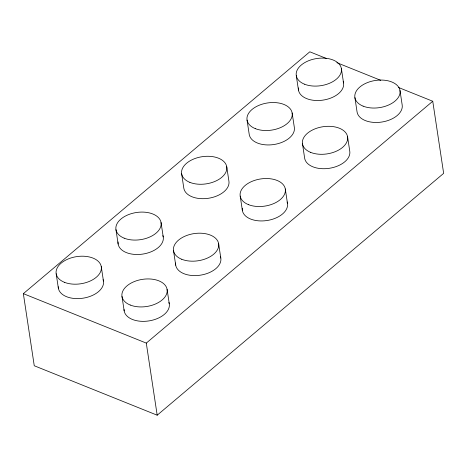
<?xml version="1.0" encoding="UTF-8"?>
<svg xmlns="http://www.w3.org/2000/svg" width="467" height="467" viewBox="0 0 467 467"><rect width="100%" height="100%" fill="white"/><g stroke="black" fill="none" stroke-linecap="round" stroke-linejoin="round"><path stroke-width="0.7" d="M398.298 87.399L432.746 101.251L443.65 173.35L157.186 415.198L34.254 365.749L23.35 293.65L309.814 51.802L326.696 58.597M157.186 415.198L146.288 343.099L432.746 101.251M336.83 62.671L380.733 80.33M23.35 293.65L146.288 343.099M399.991 90.499L402.169 104.917A22.825 13.736 -8.6 0 1 381.913 122.021A22.825 13.736 -8.6 0 1 357.08 112.027L354.897 97.609M341.371 68.55L343.549 82.968M347.576 136.755L349.76 151.174A22.825 13.736 -8.6 0 1 329.504 168.272A22.825 13.736 -8.6 0 1 304.665 158.284L302.488 143.865M296.276 75.66L298.46 90.078M292.144 112.979L294.327 127.398A22.825 13.736 -8.6 0 1 274.071 144.496A22.825 13.736 -8.6 0 1 249.232 134.508L247.055 120.089M285.29 188.972L287.474 203.39M240.201 196.082L242.379 210.5M226.734 166.719L228.912 181.138A22.825 13.736 -8.6 0 1 208.656 198.242A22.825 13.736 -8.6 0 1 183.823 188.254L181.64 173.829M218.62 243.628L220.803 258.053M173.531 250.744L175.709 265.163M161.051 222.531L163.234 236.95M167.087 289.377L169.27 303.795M115.962 229.641L118.139 244.06M121.992 296.487L124.175 310.905M101.269 266.645L103.446 281.064M56.174 273.755L58.357 288.174M287.112 201.995A22.825 13.736 -8.6 0 1 266.622 220.582A22.825 13.736 -8.6 0 1 242.297 208.335M220.442 256.657A22.825 13.736 -8.6 0 1 199.952 275.238A22.825 13.736 -8.6 0 1 175.633 262.997M168.908 302.4A22.825 13.736 -8.6 0 1 149.014 320.899A22.825 13.736 -8.6 0 1 124.059 309.475M103.084 279.669A22.825 13.736 -8.6 0 1 83.19 298.162A22.825 13.736 -8.6 0 1 58.241 286.738M162.872 235.555A22.825 13.736 -8.6 0 1 142.382 254.141A22.825 13.736 -8.6 0 1 118.063 241.894M343.187 81.573A22.825 13.736 -8.6 0 1 322.697 100.16A22.825 13.736 -8.6 0 1 298.378 87.913M64.399 282.29A22.825 13.736 -8.6 0 0 101.094 270.27A22.825 13.736 -8.6 0 0 70.675 258.035A22.825 13.736 -8.6 0 0 64.399 282.29M130.217 305.027A22.825 13.736 -8.6 0 0 166.912 293.002A22.825 13.736 -8.6 0 0 136.492 280.766A22.825 13.736 -8.6 0 0 130.217 305.027M124.181 238.176A22.825 13.736 -8.6 0 0 160.876 226.156A22.825 13.736 -8.6 0 0 130.456 213.921A22.825 13.736 -8.6 0 0 124.181 238.176M181.751 259.278A22.825 13.736 -8.6 0 0 218.445 247.259A22.825 13.736 -8.6 0 0 188.026 235.024A22.825 13.736 -8.6 0 0 181.751 259.278M248.421 204.622A22.825 13.736 -8.6 0 0 285.115 192.597A22.825 13.736 -8.6 0 0 254.696 180.361A22.825 13.736 -8.6 0 0 248.421 204.622M189.865 182.369A22.825 13.736 -8.6 0 0 226.553 170.35A22.825 13.736 -8.6 0 0 196.14 158.115A22.825 13.736 -8.6 0 0 189.865 182.369M255.274 128.623A22.825 13.736 -8.6 0 0 291.968 116.604A22.825 13.736 -8.6 0 0 261.549 104.369A22.825 13.736 -8.6 0 0 255.274 128.623M304.502 84.194A22.825 13.736 -8.6 0 0 341.196 72.175A22.825 13.736 -8.6 0 0 310.777 59.939A22.825 13.736 -8.6 0 0 304.502 84.194M310.707 152.4A22.825 13.736 -8.6 0 0 347.401 140.38A22.825 13.736 -8.6 0 0 316.982 128.145A22.825 13.736 -8.6 0 0 310.707 152.4M363.122 106.143A22.825 13.736 -8.6 0 0 399.816 94.124A22.825 13.736 -8.6 0 0 369.397 81.888A22.825 13.736 -8.6 0 0 363.122 106.143"/></g></svg>
